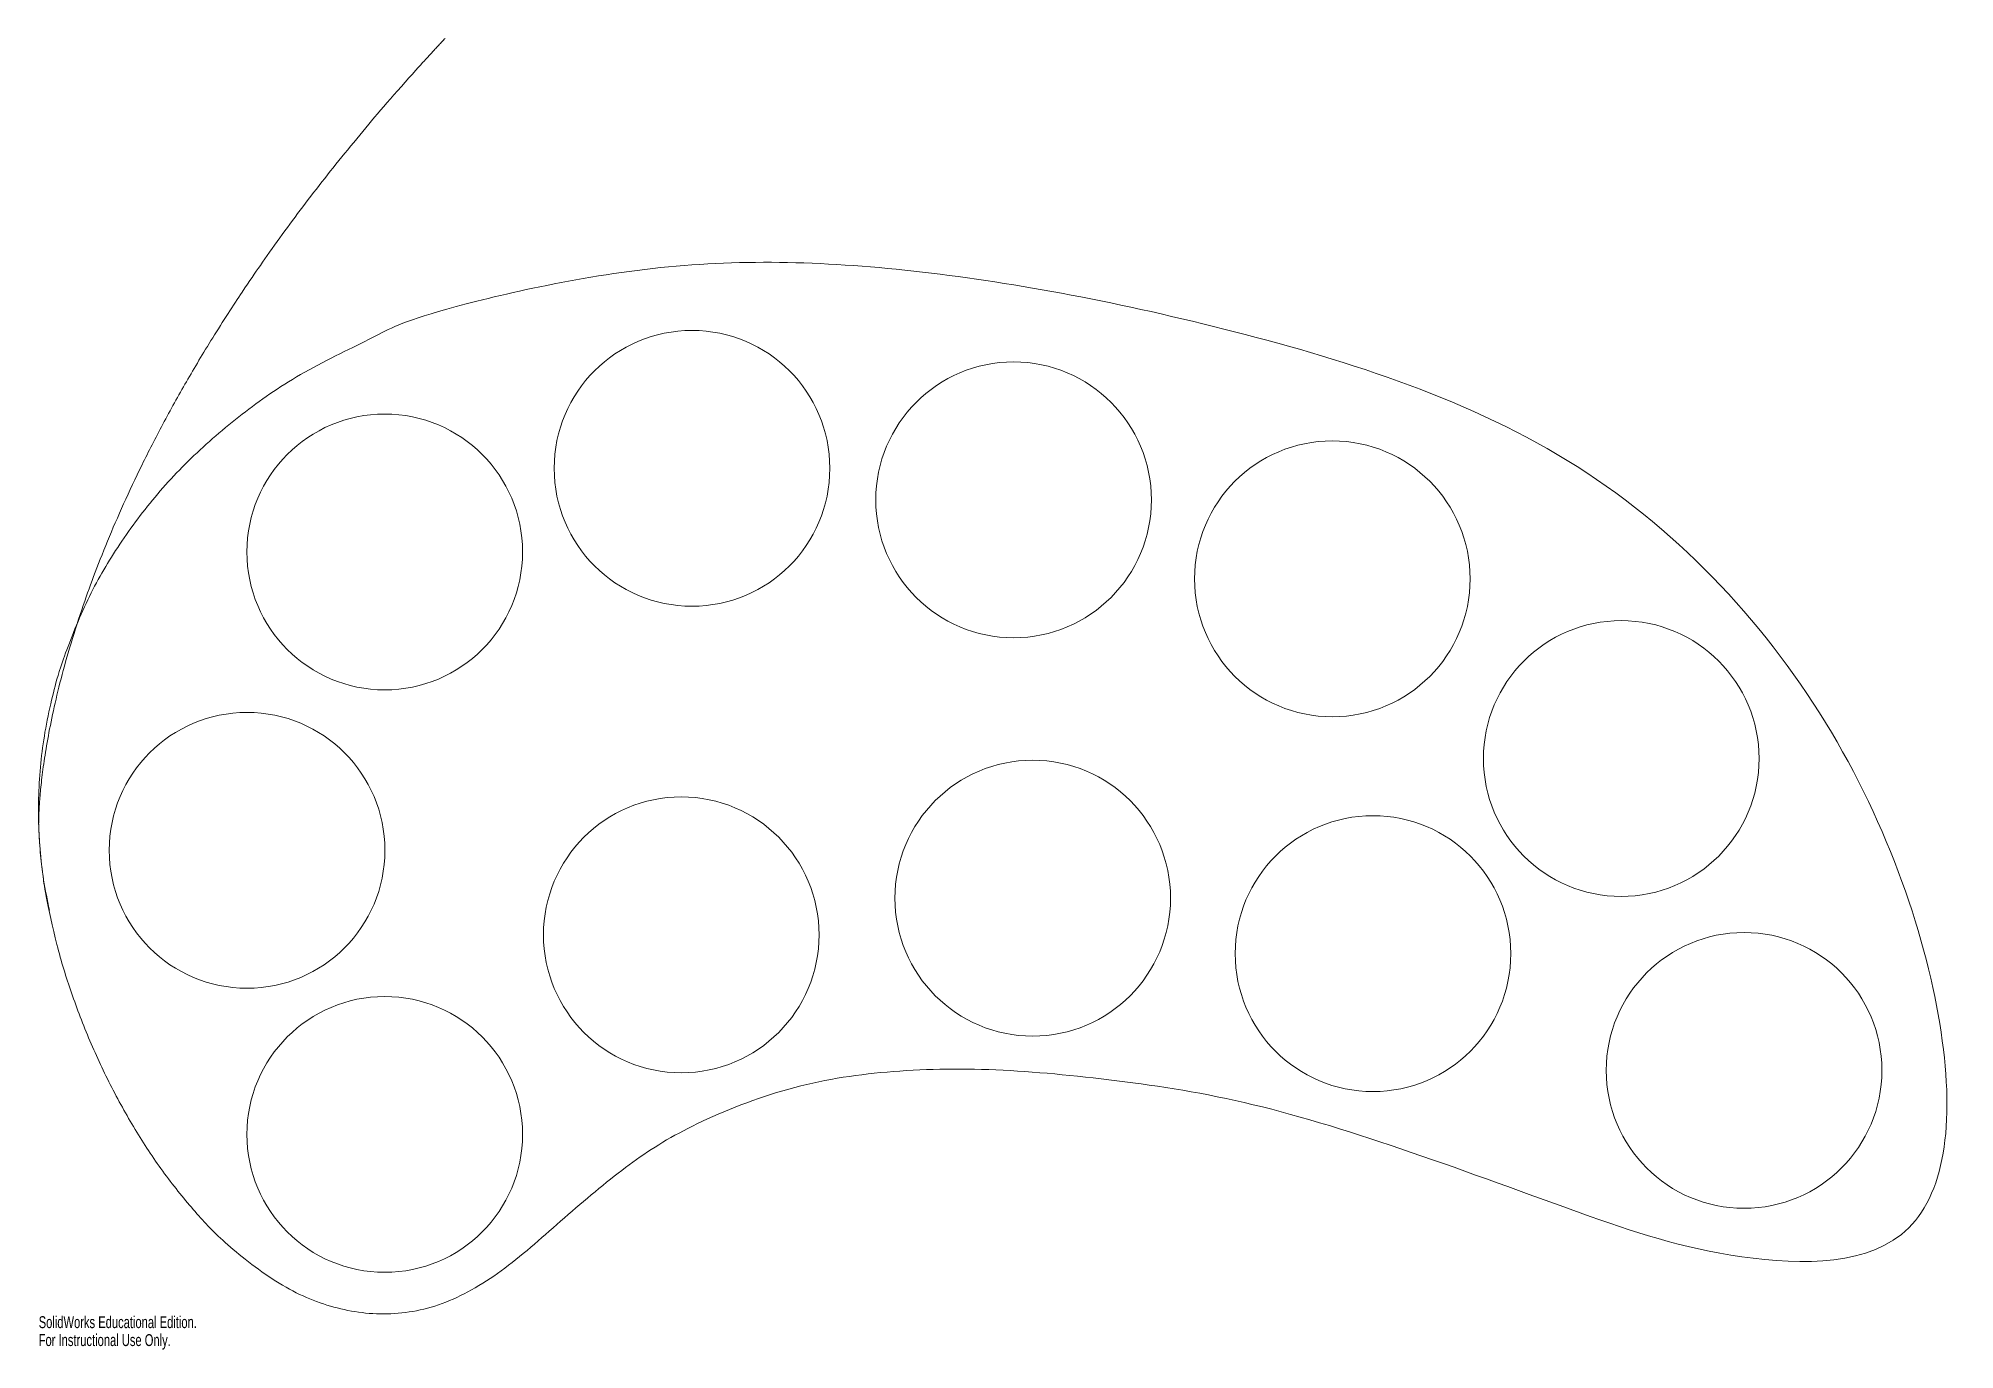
# Model space of a CAD drawing. Header units: inches. Extents: x 0.7 to 31.3, y 0.3 to 21.2.
import ezdxf

# ---------------------------------------------------------------- set-up
doc = ezdxf.new("R2010")
doc.units = ezdxf.units.IN
doc.header["$MEASUREMENT"] = 0
doc.styles.add('SLDTEXTSTYLE0', font='TXT', dxfattribs={"width": 0.7})

msp = doc.modelspace()

# ---------------------------------------------------------------- linework, layer by layer
at = {"color": 7, "linetype": 'Continuous', "lineweight": 15}
for centre in [(11.173, 14.331), (16.307, 13.828), (6.268, 12.997), (21.395, 12.568), (26.007, 9.701), (4.07, 8.237), (16.612, 7.474), (11.002, 6.889), (22.044, 6.589), (27.968, 4.726), (6.268, 3.705)]:
    msp.add_circle(centre, 2.2, dxfattribs=at)
msp.add_open_spline([(0.744, 8.612), (0.76, 8.162), (1.274, 4.158), (5.379, -1.482), (11.334, 4.692), (15.223, 5.088), (23.383, 3.642), (34.007, -2.215), (29.327, 13.325), (7.231, 21.19), (0.552, 14.056), (0.744, 8.612)], degree=3, knots=[-0.298891, 0, 0, 0, 0.024715, 0.222435, 0.264927, 0.407143, 0.438732, 0.563041, 0.657413, 0.701109, 1, 1, 1, 1.024715], dxfattribs=at)

# ---------------------------------------------------------------- texts
at = {"color": 7, "linetype": 'Continuous', "char_height": 0.1903, "attachment_point": 1, "style": 'SLDTEXTSTYLE0'}
for s, insert in [('SolidWorks Educational Edition.', (0.744, 0.805)), ('For Instructional Use Only.', (0.744, 0.519))]:
    msp.add_mtext(s, dxfattribs=dict(at, insert=insert))

doc.saveas('drawing.dxf')
